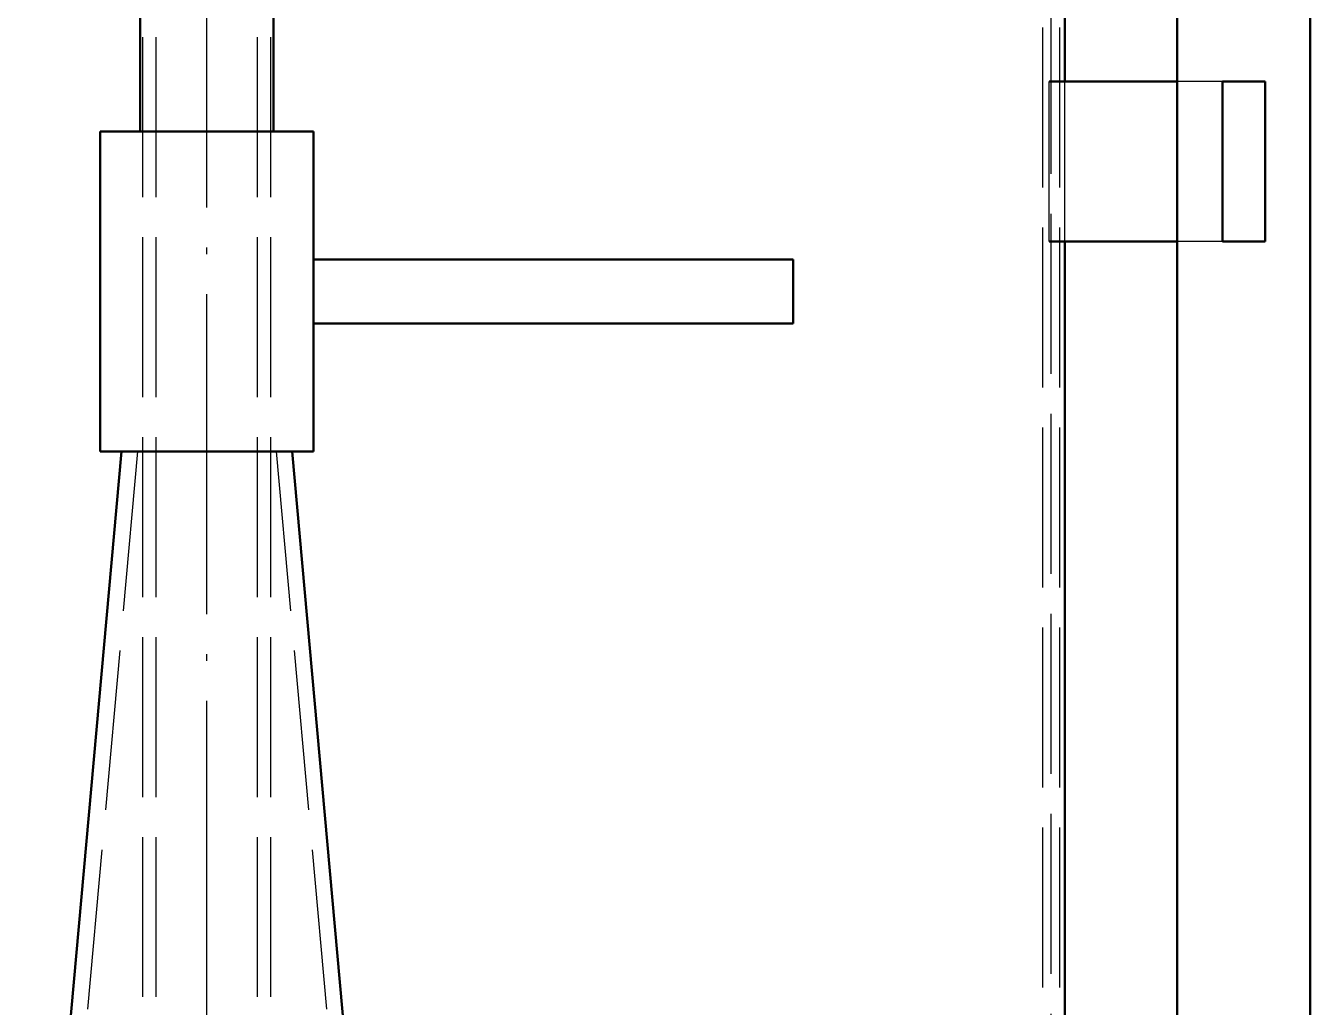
# Model space of a CAD drawing. Header units: millimetres. Extents: x 0 to 594, y 0 to 420.
# Drawn here: x 189.5 to 213.6, y 302.38 to 320.78 of the extents above; entities that cross this region are included whole.
import ezdxf

# ---------------------------------------------------------------- set-up
doc = ezdxf.new("R2010")
doc.units = ezdxf.units.MM
doc.linetypes.add('ISO02-TRAZOS', pattern=[3.75, 3, -0.75])
doc.linetypes.add('ISO04-TRAZO-PUNTO', pattern=[7.625, 6, -0.75, 0.125, -0.75])
for name, color, linetype, lineweight in [('01-VISIBLE', 7, 'CONTINUOUS', 50), ('02-OCULTA', 4, 'ISO02-TRAZOS', 25), ('03-EJE', 1, 'ISO04-TRAZO-PUNTO', 25)]:
    doc.layers.add(name, color=color, linetype=linetype, lineweight=lineweight)

msp = doc.modelspace()

# ---------------------------------------------------------------- linework, layer by layer
at = {"layer": '01-VISIBLE'}
for p, q in [((191.65, 348.607), (191.65, 318.8)), ((194.15, 348.607), (194.15, 318.8)), ((208.996, 319.74), (208.996, 336.4)), ((211.1, 300.48), (211.1, 336)), ((213.6, 300.48), (213.6, 336)), ((211.1, 319.74), (208.7, 319.74)), ((212.75, 319.74), (211.95, 319.74)), ((211.95, 316.74), (211.95, 319.74)), ((212.75, 316.74), (212.75, 319.74)), ((194.9, 318.8), (190.9, 318.8)), ((190.9, 312.8), (190.9, 318.8)), ((194.9, 312.8), (194.9, 318.8)), ((211.1, 316.74), (208.7, 316.74)), ((208.996, 302), (208.996, 316.74)), ((212.75, 316.74), (211.95, 316.74)), ((203.9, 316.4), (194.9, 316.4)), ((203.9, 315.2), (203.9, 316.4)), ((203.9, 315.2), (194.9, 315.2)), ((191.3, 312.8), (189.5, 292.8)), ((194.9, 312.8), (190.9, 312.8)), ((194.5, 312.8), (196.3, 292.8))]:
    msp.add_line(p, q, dxfattribs=at)
at = {"layer": '02-OCULTA'}
for p, q in [((191.7, 276.32), (191.7, 349.747)), ((191.95, 276.32), (191.95, 349.747)), ((193.85, 276.32), (193.85, 349.747)), ((194.1, 276.32), (194.1, 349.747)), ((208.58, 284), (208.58, 337.5)), ((208.9, 284), (208.9, 337.5)), ((208.74, 284.256), (208.74, 337.244)), ((208.74, 284.256), (208.74, 337.244)), ((208.996, 284.1), (208.996, 337.4)), ((211.1, 336), (211.1, 300.48)), ((213.6, 336), (213.6, 300.48)), ((211.95, 319.74), (208.7, 319.74)), ((208.7, 316.74), (208.7, 319.74)), ((208.7, 316.74), (208.7, 319.74)), ((208.996, 316.74), (208.996, 319.74)), ((211.95, 319.74), (211.1, 319.74)), ((212.75, 319.74), (211.95, 319.74)), ((211.95, 319.74), (211.95, 316.74)), ((211.95, 316.74), (211.95, 319.74)), ((211.95, 319.74), (211.95, 316.74)), ((212.75, 316.74), (212.75, 319.74)), ((194.9, 318.8), (190.9, 318.8)), ((190.9, 312.8), (190.9, 318.8)), ((194.9, 312.8), (194.9, 318.8)), ((211.95, 316.74), (208.7, 316.74)), ((211.95, 316.74), (211.1, 316.74)), ((212.75, 316.74), (211.95, 316.74)), ((194.9, 315.2), (194.9, 316.4)), ((194.9, 315.2), (194.9, 316.4)), ((203.9, 316.4), (194.9, 316.4)), ((203.9, 315.2), (203.9, 316.4)), ((203.9, 315.2), (194.9, 315.2)), ((191.6, 312.8), (189.8, 292.8)), ((194.9, 312.8), (190.9, 312.8)), ((194.2, 312.8), (196, 292.8))]:
    msp.add_line(p, q, dxfattribs=at)
for points in [[(194.15, 318.8), (194.1, 318.8), (194.05, 318.8), (194, 318.8), (193.95, 318.8), (193.9, 318.8), (193.85, 318.8), (193.8, 318.8), (193.75, 318.8), (193.7, 318.8), (193.65, 318.8), (193.6, 318.8), (193.55, 318.8), (193.5, 318.8), (193.45, 318.8), (193.4, 318.8), (193.35, 318.8), (193.3, 318.8), (193.25, 318.8), (193.2, 318.8), (193.15, 318.8), (193.1, 318.8), (193.05, 318.8), (193, 318.8), (192.95, 318.8), (192.9, 318.8), (192.85, 318.8), (192.8, 318.8), (192.75, 318.8), (192.7, 318.8), (192.65, 318.8), (192.6, 318.8), (192.55, 318.8), (192.5, 318.8), (192.45, 318.8), (192.4, 318.8), (192.35, 318.8), (192.3, 318.8), (192.25, 318.8), (192.2, 318.8), (192.15, 318.8), (192.1, 318.8), (192.05, 318.8), (192, 318.8), (191.95, 318.8), (191.9, 318.8), (191.85, 318.8), (191.8, 318.8), (191.75, 318.8), (191.7, 318.8), (191.65, 318.8)], [(191.65, 318.8), (191.7, 318.8), (191.75, 318.8), (191.8, 318.8), (191.85, 318.8), (191.9, 318.8), (191.95, 318.8), (192, 318.8), (192.05, 318.8), (192.1, 318.8), (192.15, 318.8), (192.2, 318.8), (192.25, 318.8), (192.3, 318.8), (192.35, 318.8), (192.4, 318.8), (192.45, 318.8), (192.5, 318.8), (192.55, 318.8), (192.6, 318.8), (192.65, 318.8), (192.7, 318.8), (192.75, 318.8), (192.8, 318.8), (192.85, 318.8), (192.9, 318.8)], [(192.9, 318.8), (192.95, 318.8), (193, 318.8), (193.05, 318.8), (193.1, 318.8), (193.15, 318.8), (193.2, 318.8), (193.25, 318.8), (193.3, 318.8), (193.35, 318.8), (193.4, 318.8), (193.45, 318.8), (193.5, 318.8), (193.55, 318.8), (193.6, 318.8), (193.65, 318.8), (193.7, 318.8), (193.75, 318.8), (193.8, 318.8), (193.85, 318.8), (193.9, 318.8), (193.95, 318.8), (194, 318.8), (194.05, 318.8), (194.1, 318.8), (194.15, 318.8)], [(192.9, 312.8), (192.85, 312.8), (192.8, 312.8), (192.75, 312.8), (192.7, 312.8), (192.65, 312.8), (192.6, 312.8), (192.55, 312.8), (192.5, 312.8), (192.45, 312.8), (192.4, 312.8), (192.35, 312.8), (192.3, 312.8), (192.25, 312.8), (192.2, 312.8), (192.15, 312.8), (192.1, 312.8), (192.05, 312.8), (192, 312.8), (191.95, 312.8), (191.9, 312.8), (191.85, 312.8), (191.8, 312.8), (191.75, 312.8), (191.7, 312.8), (191.65, 312.8), (191.6, 312.8), (191.55, 312.8), (191.5, 312.8), (191.45, 312.8), (191.4, 312.8), (191.35, 312.8), (191.3, 312.8)], [(191.3, 312.8), (191.35, 312.8), (191.4, 312.8), (191.45, 312.8), (191.5, 312.8), (191.55, 312.8), (191.6, 312.8), (191.65, 312.8), (191.7, 312.8), (191.75, 312.8), (191.8, 312.8), (191.85, 312.8), (191.9, 312.8), (191.95, 312.8), (192, 312.8), (192.05, 312.8), (192.1, 312.8), (192.15, 312.8), (192.2, 312.8), (192.25, 312.8), (192.3, 312.8), (192.35, 312.8), (192.4, 312.8), (192.45, 312.8), (192.5, 312.8), (192.55, 312.8), (192.6, 312.8), (192.65, 312.8), (192.7, 312.8), (192.75, 312.8), (192.8, 312.8), (192.85, 312.8), (192.9, 312.8), (192.95, 312.8), (193, 312.8), (193.05, 312.8), (193.1, 312.8), (193.15, 312.8), (193.2, 312.8), (193.25, 312.8), (193.3, 312.8), (193.35, 312.8), (193.4, 312.8), (193.45, 312.8), (193.5, 312.8), (193.55, 312.8), (193.6, 312.8), (193.65, 312.8), (193.7, 312.8), (193.75, 312.8), (193.8, 312.8), (193.85, 312.8), (193.9, 312.8), (193.95, 312.8), (194, 312.8), (194.05, 312.8), (194.1, 312.8), (194.15, 312.8), (194.2, 312.8), (194.25, 312.8), (194.3, 312.8), (194.35, 312.8), (194.4, 312.8), (194.45, 312.8), (194.5, 312.8)], [(192.9, 312.8), (192.85, 312.8), (192.8, 312.8), (192.75, 312.8), (192.7, 312.8), (192.65, 312.8), (192.6, 312.8), (192.55, 312.8), (192.5, 312.8), (192.45, 312.8), (192.4, 312.8), (192.35, 312.8), (192.3, 312.8), (192.25, 312.8), (192.2, 312.8), (192.15, 312.8), (192.1, 312.8), (192.05, 312.8), (192, 312.8), (191.95, 312.8), (191.9, 312.8), (191.85, 312.8), (191.8, 312.8), (191.75, 312.8), (191.7, 312.8), (191.65, 312.8), (191.6, 312.8)], [(191.6, 312.8), (191.65, 312.8), (191.7, 312.8), (191.75, 312.8), (191.8, 312.8), (191.85, 312.8), (191.9, 312.8), (191.95, 312.8), (192, 312.8), (192.05, 312.8), (192.1, 312.8), (192.15, 312.8), (192.2, 312.8), (192.25, 312.8), (192.3, 312.8), (192.35, 312.8), (192.4, 312.8), (192.45, 312.8), (192.5, 312.8), (192.55, 312.8), (192.6, 312.8), (192.65, 312.8), (192.7, 312.8), (192.75, 312.8), (192.8, 312.8), (192.85, 312.8), (192.9, 312.8), (192.95, 312.8), (193, 312.8), (193.05, 312.8), (193.1, 312.8), (193.15, 312.8), (193.2, 312.8), (193.25, 312.8), (193.3, 312.8), (193.35, 312.8), (193.4, 312.8), (193.45, 312.8), (193.5, 312.8), (193.55, 312.8), (193.6, 312.8), (193.65, 312.8), (193.7, 312.8), (193.75, 312.8), (193.8, 312.8), (193.85, 312.8), (193.9, 312.8), (193.95, 312.8), (194, 312.8), (194.05, 312.8), (194.1, 312.8), (194.15, 312.8), (194.2, 312.8)], [(194.5, 312.8), (194.448, 312.8), (194.396, 312.8), (194.345, 312.8), (194.293, 312.8), (194.242, 312.8), (194.19, 312.8), (194.138, 312.8), (194.087, 312.8), (194.035, 312.8), (193.984, 312.8), (193.932, 312.8), (193.88, 312.8), (193.829, 312.8), (193.777, 312.8), (193.726, 312.8), (193.674, 312.8), (193.622, 312.8), (193.571, 312.8), (193.519, 312.8), (193.467, 312.8), (193.416, 312.8), (193.364, 312.8), (193.313, 312.8), (193.261, 312.8), (193.209, 312.8), (193.158, 312.8), (193.106, 312.8), (193.055, 312.8), (193.003, 312.8), (192.951, 312.8), (192.9, 312.8)], [(194.2, 312.8), (194.148, 312.8), (194.096, 312.8), (194.044, 312.8), (193.992, 312.8), (193.94, 312.8), (193.888, 312.8), (193.836, 312.8), (193.784, 312.8), (193.732, 312.8), (193.68, 312.8), (193.628, 312.8), (193.576, 312.8), (193.524, 312.8), (193.472, 312.8), (193.42, 312.8), (193.368, 312.8), (193.316, 312.8), (193.264, 312.8), (193.212, 312.8), (193.16, 312.8), (193.108, 312.8), (193.056, 312.8), (193.004, 312.8), (192.952, 312.8), (192.9, 312.8)]]:
    msp.add_lwpolyline(points, dxfattribs=at)
at = {"layer": '03-EJE'}
msp.add_line((192.9, 264), (192.9, 356.367), dxfattribs=at)

doc.saveas('drawing.dxf')
